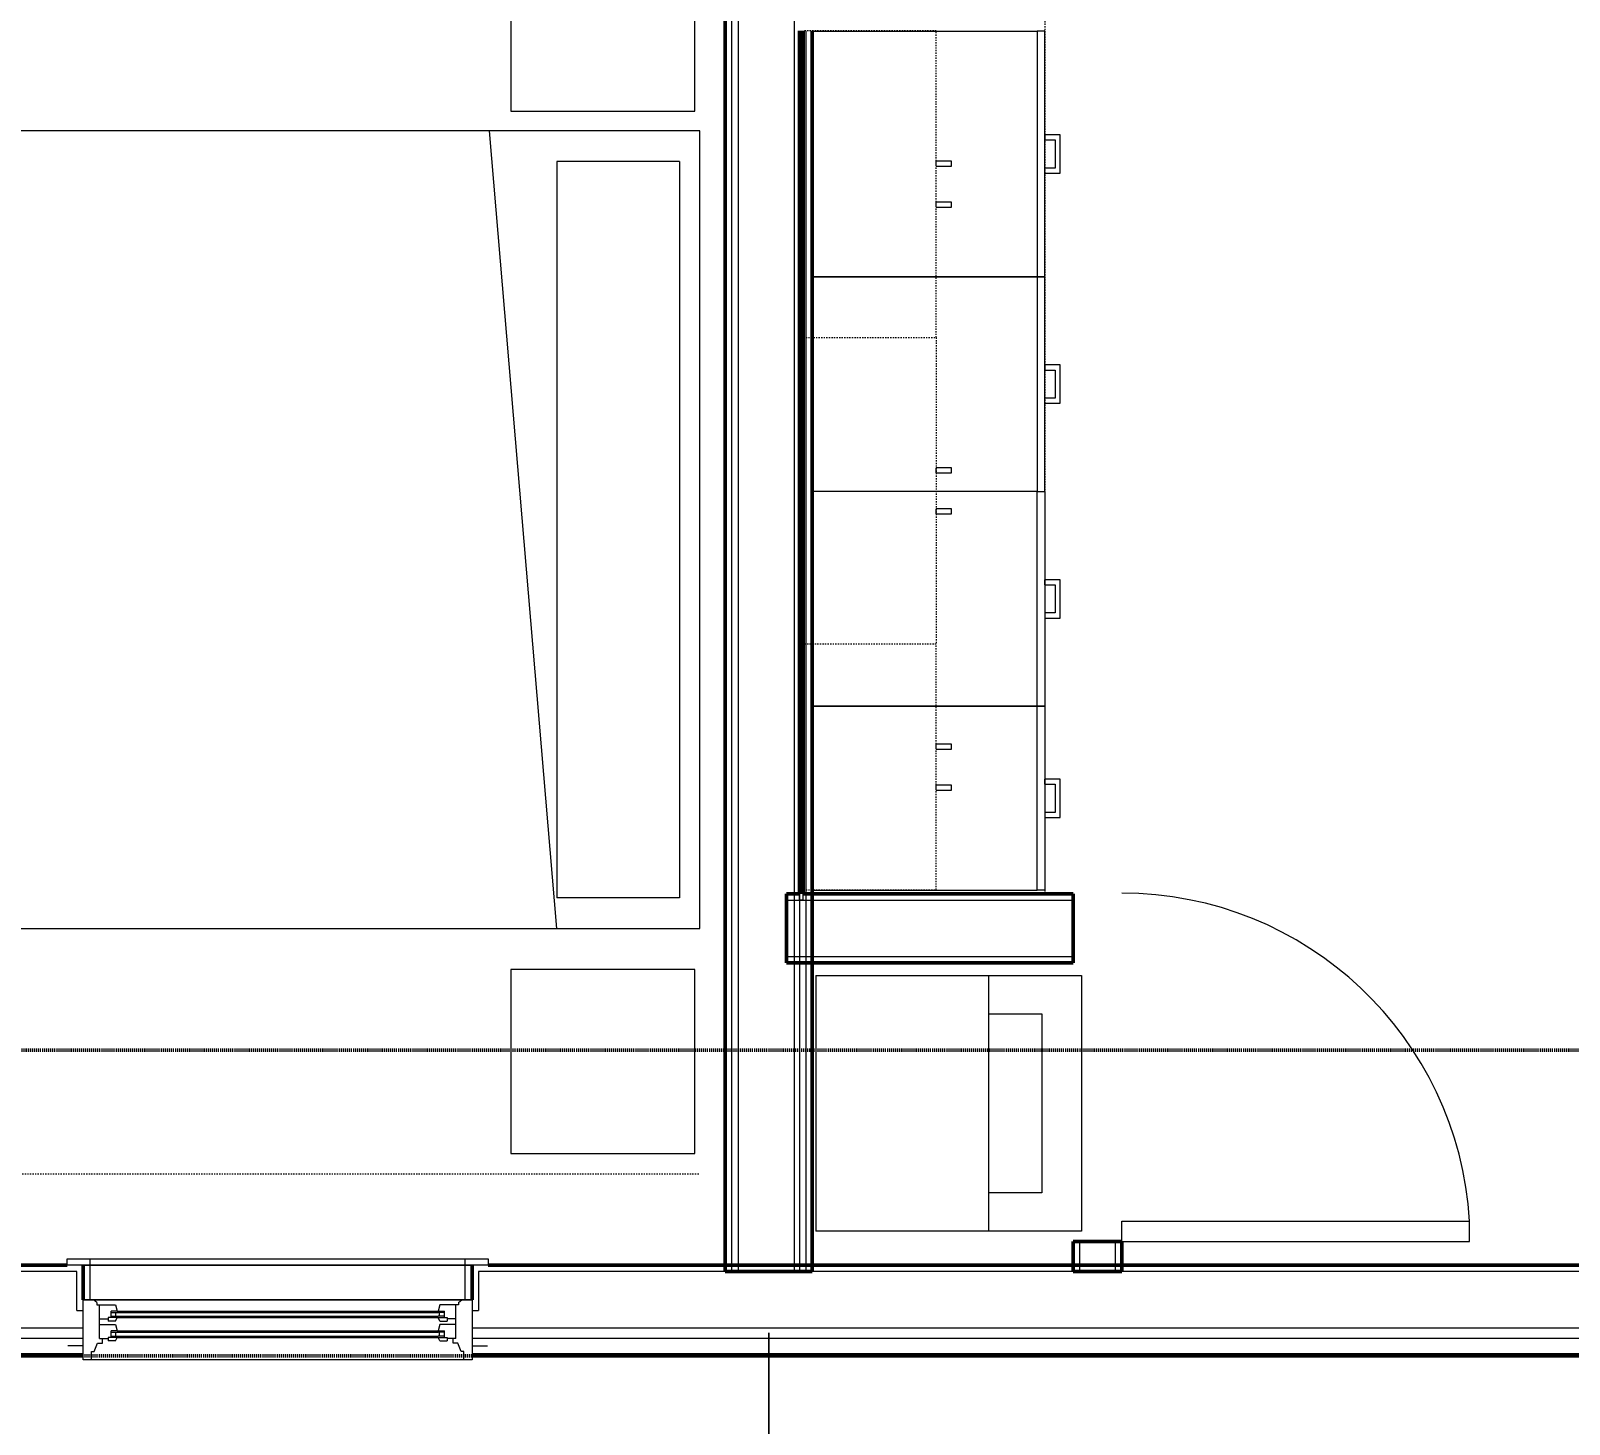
# Model space of a CAD drawing. Header units: inches. Extents: x -4217 to -1814, y 9706 to 12425.
# Drawn here: x -3410.9 to -3260.5, y 9973.5 to 10109.8 of the extents above; entities that cross this region are included whole.
import ezdxf

# ---------------------------------------------------------------- set-up
doc = ezdxf.new("R2010")
doc.units = ezdxf.units.IN
doc.header["$MEASUREMENT"] = 0
doc.linetypes.add('Dash', pattern=[0.25, 0.125, -0.125])
doc.linetypes.add('Dash 1_16_', pattern=[0.125, 0.0625, -0.0625])
for name, color, linetype, lineweight in [('A-ANNO-DIMS', 211, 'Continuous', 9), ('A-ANNO-DIMS-96', 211, 'Continuous', 9), ('A-DOOR-1', 250, 'Continuous', 9), ('A-DOOR-2', 90, 'Continuous', 20), ('A-GLAZ-1', 250, 'Continuous', 9), ('A-GLAZ-2', 90, 'Continuous', 20), ('A-WALL', 113, 'Continuous', 13), ('A-WALL-3', 10, 'Continuous', 50), ('A-WALL-4', 50, 'Continuous', 13), ('C-PROP-LINE-2', 91, 'Dash 1_16_', 50), ('I-FURN-1', 250, 'Continuous', 9), ('I-FURN-HDLN-1', 250, 'Dash', 9), ('I-WALL-3', 2, 'Continuous', 50), ('P-SANR-FIXT-2', 250, 'Continuous', 9), ('Q-CASE-3', 250, 'Continuous', 9), ('Q-CASE-4', 250, 'Dash', 9), ('Q-CASE-HDLN-1', 250, 'Dash', 9)]:
    doc.layers.add(name, color=color, linetype=linetype, lineweight=lineweight)
doc.styles.add('Century Gothic', font='ufonts.com_century-gothic.ttf', dxfattribs={"height": 9})
doc.dimstyles.new('OD__1_8__Tol__', dxfattribs={"dimscale": 12, "dimtxt": 9.397514, "dimasz": 1, "dimexe": 0.75, "dimexo": 0.5, "dimgap": 0.125, "dimtad": 1, "dimdec": 3, "dimrnd": 0.125, "dimzin": 3, "dimdsep": 46, "dimlunit": 4, "dimtxsty": 'Century Gothic', "dimblk1": 'OBLIQUE', "dimblk2": 'OBLIQUE', "dimsah": 1, "dimcen": 0.09, "dimdle": 0.75, "dimazin": 0, "dimtfac": 1, "dimtdec": 4, "dimtix": 1, "dimtmove": 0, "dimatfit": 3, "dimfxl": 1, "dimtvp": 1, "dimtfill": 1, "dimfrac": 2, "dimtolj": 1, "dimtzin": 0, "dimarcsym": 2})

# ---------------------------------------------------------------- blocks, each defined once
blk = doc.blocks.new('DIMBLOCK31-FLOOR PLAN - 3RD FLOOR')
at = {"layer": 'A-ANNO-DIMS-96'}
for p, q in [((-3338.72, 9982.44), (-3338.72, 9817.41)), ((-3338.72, 9826.41), (-3338.72, 9982.44)), ((-3856.29, 9978.63), (-3856.29, 9817.41)), ((-3856.29, 9826.41), (-3856.29, 9978.63)), ((-3865.29, 9826.41), (-3338.72, 9826.41))]:
    blk.add_line(p, q, dxfattribs=at)
at = {"layer": 'A-ANNO-DIMS-96', "lineweight": 50}
for p, q in [((-3856.29, 9826.41), (-3850.29, 9832.41)), ((-3338.72, 9826.41), (-3332.72, 9832.41)), ((-3856.29, 9826.41), (-3862.29, 9820.41)), ((-3338.72, 9826.41), (-3344.72, 9820.41))]:
    blk.add_line(p, q, dxfattribs=at)
at = {"layer": 'A-ANNO-DIMS-96', "color": 0, "insert": (-3628.23, 9839.44), "char_height": 9, "width": 73.7481, "attachment_point": 1, "line_spacing_factor": 0.984502, "style": 'Century Gothic', "bg_fill": 3, "box_fill_scale": 1.25, "bg_fill_color": 256, "bg_fill_true_color": 13158600, "bg_fill_transparency": 0}
blk.add_mtext('43\' - 1 5/8"', dxfattribs=at)
blk = doc.blocks.new('_Oblique')
at = {"color": 0, "linetype": 'ByBlock', "lineweight": -2}
blk.add_line((-0.5, -0.5), (0.5, 0.5), dxfattribs=at)
blk = doc.blocks.new('DIMBLOCK32-FLOOR PLAN - 3RD FLOOR')
at = {"layer": 'A-ANNO-DIMS-96'}
for p, q in [((-3338.72, 9982.44), (-3338.72, 9817.41)), ((-3338.72, 9826.41), (-3338.72, 9982.44)), ((-2935.52, 9982.44), (-2935.52, 9817.41)), ((-2935.52, 9826.41), (-2935.52, 9982.44)), ((-3338.72, 9826.41), (-2935.52, 9826.41))]:
    blk.add_line(p, q, dxfattribs=at)
at = {"layer": 'A-ANNO-DIMS-96', "lineweight": 50}
for p, q in [((-3338.72, 9826.41), (-3332.72, 9832.41)), ((-2935.52, 9826.41), (-2929.52, 9832.41)), ((-3338.72, 9826.41), (-3344.72, 9820.41)), ((-2935.52, 9826.41), (-2941.52, 9820.41))]:
    blk.add_line(p, q, dxfattribs=at)
at = {"layer": 'A-ANNO-DIMS-96', "color": 0, "insert": (-3167.85, 9839.44), "char_height": 9, "width": 73.7481, "attachment_point": 1, "line_spacing_factor": 0.984502, "style": 'Century Gothic', "bg_fill": 3, "box_fill_scale": 1.25, "bg_fill_color": 256, "bg_fill_true_color": 13158600, "bg_fill_transparency": 0}
blk.add_mtext('33\' - 7 1/4"', dxfattribs=at)

msp = doc.modelspace()

# ---------------------------------------------------------------- linework, layer by layer
at = {"layer": 'A-DOOR-1'}
msp.add_arc((-3304.22233, 9991.3769), 34.06659, 3.365687, 90, dxfattribs=at)
at = {"layer": 'A-DOOR-2'}
for p, q in [((-3304.22233, 9993.3769), (-3270.2145, 9993.3769)), ((-3304.22233, 9991.3769), (-3304.22233, 9993.3769)), ((-3270.2145, 9991.3769), (-3270.2145, 9993.3769)), ((-3304.22233, 9991.3769), (-3270.2145, 9991.3769))]:
    msp.add_line(p, q, dxfattribs=at)
at = {"layer": 'A-GLAZ-1'}
msp.add_line((-3407.29796, 9989.6894), (-3366.14952, 9989.6894), dxfattribs=at)
at = {"layer": 'A-WALL'}
for p, q in [((-3342.34874, 10374.0394), (-3342.34874, 9988.4394)), ((-3341.72374, 10374.0394), (-3341.72374, 9988.4394)), ((-3336.22374, 10374.0394), (-3336.22374, 9988.4394)), ((-3335.72374, 10109.77621), (-3335.72374, 9988.4394)), ((-3335.09874, 10109.77621), (-3335.09874, 9988.4394))]:
    msp.add_line(p, q, dxfattribs=at)
at = {"layer": 'A-WALL-3'}
for p, q in [((-3335.72374, 10109.77621), (-3335.72374, 10025.3769)), ((-3335.34874, 10025.3769), (-3335.34874, 10109.77621)), ((-3335.72374, 10025.3769), (-3336.97374, 10025.3769)), ((-3336.97374, 10025.3769), (-3336.97374, 10018.6269)), ((-3308.97233, 10025.3769), (-3335.34874, 10025.3769)), ((-3308.97233, 10018.6269), (-3308.97233, 10025.3769)), ((-3336.97374, 10018.6269), (-3308.97233, 10018.6269)), ((-3304.22233, 9991.3769), (-3308.97233, 9991.3769))]:
    msp.add_line(p, q, dxfattribs=at)
at = {"layer": 'A-WALL-4'}
for p, q in [((-3335.72374, 10024.7519), (-3335.72374, 10025.3769)), ((-3335.34874, 10024.7519), (-3335.34874, 10025.3769)), ((-3336.97374, 10024.7519), (-3335.72374, 10024.7519)), ((-3335.72374, 10024.7519), (-3335.34874, 10024.7519)), ((-3335.34874, 10024.7519), (-3335.72374, 10024.7519)), ((-3335.34874, 10024.7519), (-3308.97233, 10024.7519)), ((-3336.97374, 10019.2519), (-3308.97233, 10019.2519))]:
    msp.add_line(p, q, dxfattribs=at)
at = {"layer": 'C-PROP-LINE-2'}
msp.add_line((-2099.26202, 10010.0894), (-3832.16202, 10010.0894), dxfattribs=at)
at = {"layer": 'I-FURN-1'}
for p, q in [((-3363.94618, 10119.91129), (-3363.94618, 10101.91129)), ((-3345.94618, 10101.91129), (-3345.94618, 10119.91129)), ((-3363.94618, 10101.91129), (-3345.94618, 10101.91129)), ((-3345.44618, 10099.97945), (-3425.44618, 10099.97945)), ((-3359.44618, 10021.97945), (-3366.0258, 10099.97945)), ((-3345.44618, 10021.97945), (-3345.44618, 10099.97945)), ((-3359.44618, 10096.97945), (-3359.44618, 10024.97945)), ((-3347.44618, 10096.97945), (-3359.44618, 10096.97945)), ((-3347.44618, 10096.97945), (-3347.44618, 10024.97945)), ((-3347.44618, 10024.97945), (-3359.44618, 10024.97945)), ((-3425.44618, 10021.97945), (-3345.44618, 10021.97945)), ((-3345.94618, 10017.97945), (-3363.94618, 10017.97945)), ((-3363.94618, 10017.97945), (-3363.94618, 9999.97945)), ((-3345.94618, 9999.97945), (-3345.94618, 10017.97945)), ((-3363.94618, 9999.97945), (-3345.94618, 9999.97945))]:
    msp.add_line(p, q, dxfattribs=at)
at = {"layer": 'I-FURN-HDLN-1'}
msp.add_line((-3461.44618, 9997.97945), (-3345.44618, 9997.97945), dxfattribs=at)
at = {"layer": 'I-WALL-3'}
for p, q in [((-3342.97374, 10373.4144), (-3342.97374, 9988.4394)), ((-3334.47374, 9988.4394), (-3334.47374, 10109.77621)), ((-3342.97374, 9988.4394), (-3334.47374, 9988.4394))]:
    msp.add_line(p, q, dxfattribs=at)
at = {"layer": 'P-SANR-FIXT-2'}
for p, q in [((-3334.13483, 10017.3769), (-3308.13483, 10017.3769)), ((-3334.13483, 10017.3769), (-3334.13483, 9992.3769)), ((-3317.22858, 10017.3769), (-3317.22858, 9992.3769)), ((-3308.13483, 10017.3769), (-3308.13483, 9992.3769)), ((-3317.22858, 10013.6269), (-3312.04108, 10013.6269)), ((-3312.04108, 10013.6269), (-3312.04108, 9996.1269)), ((-3312.04108, 9996.1269), (-3317.22858, 9996.1269)), ((-3308.13483, 9992.3769), (-3334.13483, 9992.3769))]:
    msp.add_line(p, q, dxfattribs=at)
at = {"layer": 'Q-CASE-3'}
for p, q in [((-3334.47374, 10109.7206), (-3312.47374, 10109.7206)), ((-3311.72374, 10109.7206), (-3312.47374, 10109.7206)), ((-3312.47374, 10109.7206), (-3312.47374, 10085.7206)), ((-3311.72374, 10085.7206), (-3311.72374, 10109.7206)), ((-3310.22374, 10099.5956), (-3311.72374, 10099.5956)), ((-3311.72374, 10099.5956), (-3311.72374, 10099.09622)), ((-3311.72374, 10099.09622), (-3310.72311, 10099.09622)), ((-3310.72311, 10099.09622), (-3310.72311, 10096.34497)), ((-3310.22374, 10095.8456), (-3310.22374, 10099.5956)), ((-3322.34874, 10096.52621), (-3322.34874, 10097.01465)), ((-3320.84948, 10097.01465), (-3322.34874, 10097.01465)), ((-3322.34874, 10096.52621), (-3320.84948, 10096.52621)), ((-3320.84948, 10096.52621), (-3320.84948, 10097.01465)), ((-3311.72374, 10095.8456), (-3311.72374, 10096.34497)), ((-3310.72311, 10096.34497), (-3311.72374, 10096.34497)), ((-3311.72374, 10095.8456), (-3310.22374, 10095.8456)), ((-3322.34874, 10092.52621), (-3322.34874, 10093.01465)), ((-3320.84948, 10093.01465), (-3322.34874, 10093.01465)), ((-3322.34874, 10092.52621), (-3320.84948, 10092.52621)), ((-3320.84948, 10092.52621), (-3320.84948, 10093.01465)), ((-3312.47374, 10085.7206), (-3334.47374, 10085.7206)), ((-3334.47374, 10085.7206), (-3312.47374, 10085.7206)), ((-3312.47374, 10085.7206), (-3311.72374, 10085.7206)), ((-3311.72374, 10085.7206), (-3312.47374, 10085.7206)), ((-3312.47374, 10085.7206), (-3312.47374, 10064.7206)), ((-3311.72374, 10064.7206), (-3311.72374, 10085.7206)), ((-3310.22374, 10077.0956), (-3311.72374, 10077.0956)), ((-3311.72374, 10077.0956), (-3311.72374, 10076.59622)), ((-3311.72374, 10076.59622), (-3310.72311, 10076.59622)), ((-3310.72311, 10076.59622), (-3310.72311, 10073.84497)), ((-3310.22374, 10073.3456), (-3310.22374, 10077.0956)), ((-3311.72374, 10073.3456), (-3311.72374, 10073.84497)), ((-3310.72311, 10073.84497), (-3311.72374, 10073.84497)), ((-3311.72374, 10073.3456), (-3310.22374, 10073.3456)), ((-3322.34874, 10066.53776), (-3322.34874, 10067.02621)), ((-3320.84948, 10067.02621), (-3322.34874, 10067.02621)), ((-3320.84948, 10066.53776), (-3320.84948, 10067.02621)), ((-3322.34874, 10066.53776), (-3320.84948, 10066.53776)), ((-3312.47374, 10064.7206), (-3334.47374, 10064.7206)), ((-3312.47374, 10064.7206), (-3334.47374, 10064.7206)), ((-3312.47374, 10064.7206), (-3311.72374, 10064.7206)), ((-3312.47374, 10064.7206), (-3311.72374, 10064.7206)), ((-3312.47374, 10043.7206), (-3312.47374, 10064.7206)), ((-3311.72374, 10064.7206), (-3311.72374, 10043.7206)), ((-3322.34874, 10062.53776), (-3322.34874, 10063.02621)), ((-3320.84948, 10063.02621), (-3322.34874, 10063.02621)), ((-3322.34874, 10062.53776), (-3320.84948, 10062.53776)), ((-3320.84948, 10062.53776), (-3320.84948, 10063.02621)), ((-3311.72374, 10055.59622), (-3311.72374, 10056.0956)), ((-3310.22374, 10056.0956), (-3311.72374, 10056.0956)), ((-3311.72374, 10055.59622), (-3310.72311, 10055.59622)), ((-3310.72311, 10055.59622), (-3310.72311, 10052.84497)), ((-3310.22374, 10052.3456), (-3310.22374, 10056.0956)), ((-3311.72374, 10052.84497), (-3311.72374, 10052.3456)), ((-3310.72311, 10052.84497), (-3311.72374, 10052.84497)), ((-3311.72374, 10052.3456), (-3310.22374, 10052.3456)), ((-3334.47374, 10043.7206), (-3312.47374, 10043.7206)), ((-3312.47374, 10043.7206), (-3334.47374, 10043.7206)), ((-3311.72374, 10043.7206), (-3312.47374, 10043.7206)), ((-3312.47374, 10043.7206), (-3311.72374, 10043.7206)), ((-3312.47374, 10025.7206), (-3312.47374, 10043.7206)), ((-3311.72374, 10043.7206), (-3311.72374, 10025.7206)), ((-3322.34874, 10039.52621), (-3322.34874, 10040.01465)), ((-3320.84948, 10040.01465), (-3322.34874, 10040.01465)), ((-3320.84948, 10039.52621), (-3320.84948, 10040.01465)), ((-3322.34874, 10039.52621), (-3320.84948, 10039.52621)), ((-3322.34874, 10035.52621), (-3322.34874, 10036.01465)), ((-3320.84948, 10036.01465), (-3322.34874, 10036.01465)), ((-3322.34874, 10035.52621), (-3320.84948, 10035.52621)), ((-3320.84948, 10035.52621), (-3320.84948, 10036.01465)), ((-3311.72374, 10036.09622), (-3311.72374, 10036.5956)), ((-3310.22374, 10036.5956), (-3311.72374, 10036.5956)), ((-3311.72374, 10036.09622), (-3310.72311, 10036.09622)), ((-3310.72311, 10036.09622), (-3310.72311, 10033.34497)), ((-3310.22374, 10032.8456), (-3310.22374, 10036.5956)), ((-3311.72374, 10033.34497), (-3311.72374, 10032.8456)), ((-3310.72311, 10033.34497), (-3311.72374, 10033.34497)), ((-3311.72374, 10032.8456), (-3310.22374, 10032.8456)), ((-3334.47374, 10025.7206), (-3312.47374, 10025.7206)), ((-3311.72374, 10025.7206), (-3312.47374, 10025.7206))]:
    msp.add_line(p, q, dxfattribs=at)
at = {"layer": 'Q-CASE-4'}
for p, q in [((-3322.34874, 10109.77621), (-3335.34874, 10109.77621)), ((-3335.34874, 10109.77621), (-3335.34874, 10079.77621)), ((-3322.34874, 10079.77621), (-3322.34874, 10109.77621)), ((-3335.34874, 10079.77621), (-3322.34874, 10079.77621)), ((-3335.34874, 10049.77621), (-3335.34874, 10079.77621)), ((-3335.34874, 10079.77621), (-3322.34874, 10079.77621)), ((-3322.34874, 10079.77621), (-3322.34874, 10049.77621)), ((-3322.34874, 10049.77621), (-3335.34874, 10049.77621)), ((-3322.34874, 10049.77621), (-3335.34874, 10049.77621)), ((-3335.34874, 10049.77621), (-3335.34874, 10025.77621)), ((-3322.34874, 10025.77621), (-3322.34874, 10049.77621)), ((-3335.34874, 10025.77621), (-3322.34874, 10025.77621))]:
    msp.add_line(p, q, dxfattribs=at)
at = {"layer": 'Q-CASE-HDLN-1'}
msp.add_line((-3311.72374, 10155.7206), (-3311.72374, 10025.3769), dxfattribs=at)

# ---------------------------------------------------------------- next in the draw order: dimensions: what is measured, and where the dimension line sits
at = {"layer": 'A-ANNO-DIMS'}
dim = msp.add_linear_dim(base=(-3338.7237366793, 9826.4063176174), p1=(-3856.2862366797, 9984.6268961105), p2=(-3338.7237366793, 9988.4393961105), dimstyle='OD__1_8__Tol__', override={"dimpost": '<>', "dimfxl": 517.576542}, dxfattribs=at)
dim.commit()
dim.dimension.update_dxf_attribs({"geometry": 'DIMBLOCK31-FLOOR PLAN - 3RD FLOOR', "text_midpoint": (-3597.5049866795, 9833.1313346513)})

# ---------------------------------------------------------------- next in the draw order: linework, layer by layer
at = {"layer": 'A-GLAZ-1'}
for p, q in [((-3407.29796, 9989.0644), (-3407.29796, 9989.6894)), ((-3366.14952, 9989.0644), (-3407.29796, 9989.0644)), ((-3405.67296, 9989.0644), (-3367.77452, 9989.0644)), ((-3405.67296, 9985.6894), (-3405.67296, 9989.0644)), ((-3405.04796, 9989.0644), (-3405.04796, 9989.6894)), ((-3405.04796, 9985.6894), (-3405.04796, 9989.0644)), ((-3368.39952, 9989.0644), (-3368.39952, 9989.6894)), ((-3368.39952, 9985.6894), (-3368.39952, 9989.0644)), ((-3367.77452, 9989.0644), (-3367.77452, 9985.6894)), ((-3366.14952, 9989.6894), (-3366.14952, 9989.0644)), ((-3367.77452, 9985.6894), (-3405.67296, 9985.6894)), ((-3403.01671, 9984.4394), (-3402.42296, 9984.4394)), ((-3402.54796, 9984.0644), (-3402.54796, 9984.4394)), ((-3402.42296, 9984.5644), (-3371.02452, 9984.5644)), ((-3402.42296, 9984.4394), (-3371.02452, 9984.4394)), ((-3370.43077, 9984.4394), (-3371.02452, 9984.4394)), ((-3370.89952, 9984.0644), (-3370.89952, 9984.4394)), ((-3403.01671, 9984.0644), (-3402.42296, 9984.0644)), ((-3402.42296, 9984.0644), (-3371.02452, 9984.0644)), ((-3402.42296, 9983.9394), (-3371.02452, 9983.9394)), ((-3370.43077, 9984.0644), (-3371.02452, 9984.0644)), ((-3403.01671, 9982.5019), (-3402.42296, 9982.5019)), ((-3403.01671, 9982.1269), (-3402.42296, 9982.1269)), ((-3402.54796, 9982.1269), (-3402.54796, 9982.5019)), ((-3402.42296, 9982.6269), (-3371.02452, 9982.6269)), ((-3402.42296, 9982.5019), (-3371.02452, 9982.5019)), ((-3402.42296, 9982.1269), (-3371.02452, 9982.1269)), ((-3402.42296, 9982.0019), (-3371.02452, 9982.0019)), ((-3370.43077, 9982.5019), (-3371.02452, 9982.5019)), ((-3370.43077, 9982.1269), (-3371.02452, 9982.1269)), ((-3370.89952, 9982.1269), (-3370.89952, 9982.5019))]:
    msp.add_line(p, q, dxfattribs=at)
at = {"layer": 'A-GLAZ-2'}
for p, q in [((-3405.73546, 9985.6894), (-3367.71202, 9985.6894)), ((-3405.73546, 9979.8144), (-3405.73546, 9985.6894)), ((-3404.39171, 9985.40924), (-3404.72559, 9985.6894)), ((-3404.39171, 9985.40924), (-3404.39171, 9985.1894)), ((-3404.39171, 9985.1894), (-3402.57921, 9985.1894)), ((-3404.14171, 9981.8769), (-3404.14171, 9985.1894)), ((-3403.01671, 9983.9394), (-3403.01671, 9984.5644)), ((-3402.42296, 9984.5644), (-3403.01671, 9984.5644)), ((-3402.57921, 9985.1894), (-3402.42296, 9984.5644)), ((-3370.86827, 9985.1894), (-3371.02452, 9984.5644)), ((-3371.02452, 9984.5644), (-3370.43077, 9984.5644)), ((-3369.05577, 9985.1894), (-3370.86827, 9985.1894)), ((-3370.43077, 9983.9394), (-3370.43077, 9984.5644)), ((-3369.30577, 9981.8769), (-3369.30577, 9985.1894)), ((-3369.05577, 9985.40924), (-3368.72189, 9985.6894)), ((-3369.05577, 9985.40924), (-3369.05577, 9985.1894)), ((-3367.71202, 9985.6894), (-3367.71202, 9979.8144)), ((-3404.14171, 9983.8144), (-3403.29796, 9983.8144)), ((-3404.14171, 9983.2519), (-3402.57921, 9983.2519)), ((-3403.29796, 9983.9394), (-3403.29796, 9983.59565)), ((-3402.42608, 9983.9394), (-3403.29796, 9983.9394)), ((-3402.57921, 9983.59565), (-3403.29796, 9983.59565)), ((-3402.57921, 9983.59565), (-3402.42608, 9983.9394)), ((-3402.57921, 9983.2519), (-3402.42296, 9982.6269)), ((-3370.86827, 9983.2519), (-3371.02452, 9982.6269)), ((-3370.86827, 9983.59565), (-3371.02139, 9983.9394)), ((-3371.02139, 9983.9394), (-3370.14952, 9983.9394)), ((-3370.86827, 9983.59565), (-3370.14952, 9983.59565)), ((-3369.30577, 9983.2519), (-3370.86827, 9983.2519)), ((-3370.14952, 9983.9394), (-3370.14952, 9983.59565)), ((-3369.30577, 9983.8144), (-3370.14952, 9983.8144)), ((-3404.64827, 9980.6269), (-3404.32921, 9981.4394)), ((-3404.32921, 9981.4394), (-3403.86046, 9981.4394)), ((-3404.14171, 9981.8769), (-3403.29796, 9981.8769)), ((-3403.86046, 9981.4394), (-3403.86046, 9981.8769)), ((-3403.29796, 9982.0019), (-3403.29796, 9981.65815)), ((-3402.42608, 9982.0019), (-3403.29796, 9982.0019)), ((-3402.57921, 9981.65815), (-3403.29796, 9981.65815)), ((-3403.01671, 9982.0019), (-3403.01671, 9982.6269)), ((-3402.42296, 9982.6269), (-3403.01671, 9982.6269)), ((-3402.57921, 9981.65815), (-3402.42608, 9982.0019)), ((-3371.02452, 9982.6269), (-3370.43077, 9982.6269)), ((-3370.86827, 9981.65815), (-3371.02139, 9982.0019)), ((-3371.02139, 9982.0019), (-3370.14952, 9982.0019)), ((-3370.86827, 9981.65815), (-3370.14952, 9981.65815)), ((-3370.43077, 9982.0019), (-3370.43077, 9982.6269)), ((-3370.14952, 9982.0019), (-3370.14952, 9981.65815)), ((-3369.30577, 9981.8769), (-3370.14952, 9981.8769)), ((-3369.58702, 9981.4394), (-3369.58702, 9981.8769)), ((-3369.11827, 9981.4394), (-3369.58702, 9981.4394)), ((-3368.7992, 9980.6269), (-3369.11827, 9981.4394)), ((-3405.73546, 9981.1894), (-3407.23546, 9981.1894)), ((-3367.71202, 9979.8144), (-3405.73546, 9979.8144)), ((-3404.92296, 9980.6269), (-3404.64827, 9980.6269)), ((-3404.92296, 9979.8144), (-3404.92296, 9980.6269)), ((-3368.52452, 9980.6269), (-3368.7992, 9980.6269)), ((-3368.52452, 9979.8144), (-3368.52452, 9980.6269)), ((-3367.71202, 9981.1894), (-3366.21202, 9981.1894))]:
    msp.add_line(p, q, dxfattribs=at)
at = {"layer": 'A-WALL-3'}
for p, q in [((-3407.29796, 9989.0644), (-3442.94952, 9989.0644)), ((-3405.73546, 9985.6894), (-3405.73546, 9989.0644)), ((-3367.71202, 9989.0644), (-3367.71202, 9985.6894)), ((-3444.51202, 9980.1894), (-3405.73546, 9980.1894))]:
    msp.add_line(p, q, dxfattribs=at)
at = {"layer": 'A-WALL-4'}
for p, q in [((-3406.36046, 9988.4394), (-3443.88702, 9988.4394)), ((-3406.36046, 9984.6269), (-3406.36046, 9988.4394)), ((-3367.08702, 9988.4394), (-3367.08702, 9984.6269)), ((-3406.36046, 9984.6269), (-3405.73546, 9984.6269)), ((-3367.71202, 9984.6269), (-3367.08702, 9984.6269)), ((-3444.51202, 9982.9394), (-3405.73546, 9982.9394)), ((-3444.51202, 9981.9394), (-3405.73546, 9981.9394)), ((-3444.51202, 9980.4394), (-3405.73546, 9980.4394))]:
    msp.add_line(p, q, dxfattribs=at)

# ---------------------------------------------------------------- next in the draw order: dimensions: what is measured, and where the dimension line sits
at = {"layer": 'A-ANNO-DIMS'}
dim = msp.add_linear_dim(base=(-2935.52374, 9826.40632), p1=(-3338.72374, 9988.4394), p2=(-2935.52374, 9988.4394), dimstyle='OD__1_8__Tol__', override={"dimpost": '<>', "dimfxl": 403.2}, dxfattribs=at)
dim.commit()
dim.dimension.update_dxf_attribs({"geometry": 'DIMBLOCK32-FLOOR PLAN - 3RD FLOOR', "text_midpoint": (-3137.12374, 9833.13133)})

# ---------------------------------------------------------------- next in the draw order: linework, layer by layer
at = {"layer": 'A-WALL-3'}
for p, q in [((-3308.97233, 9991.3769), (-3308.97233, 9988.4394)), ((-3304.22233, 9988.4394), (-3304.22233, 9991.3769)), ((-3253.69796, 9989.0644), (-3366.14952, 9989.0644)), ((-3308.97233, 9988.4394), (-3304.22233, 9988.4394)), ((-3367.71202, 9980.1894), (-3252.13546, 9980.1894))]:
    msp.add_line(p, q, dxfattribs=at)
at = {"layer": 'A-WALL-4'}
for p, q in [((-3308.34733, 9991.3769), (-3308.34733, 9988.4394)), ((-3304.84733, 9991.3769), (-3304.84733, 9988.4394)), ((-3252.76046, 9988.4394), (-3367.08702, 9988.4394)), ((-3367.71202, 9982.9394), (-3252.13546, 9982.9394)), ((-3367.71202, 9981.9394), (-3252.13546, 9981.9394)), ((-3367.71202, 9980.4394), (-3252.13546, 9980.4394))]:
    msp.add_line(p, q, dxfattribs=at)
at = {"layer": 'C-PROP-LINE-2'}
msp.add_line((-2636.92374, 9980.1894), (-3860.72374, 9980.1894), dxfattribs=at)

doc.saveas('drawing.dxf')
